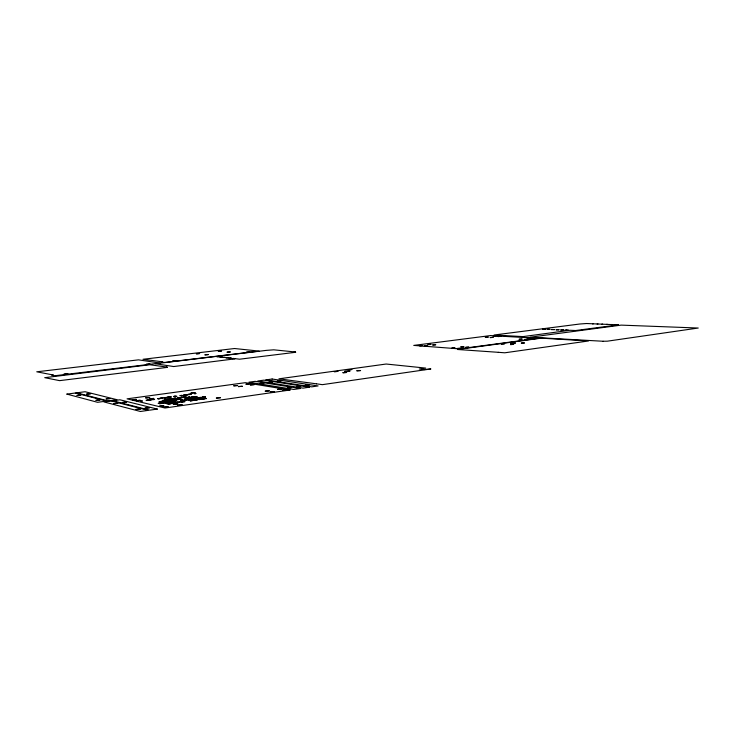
<?xml version="1.0" encoding="UTF-8"?>
<svg xmlns="http://www.w3.org/2000/svg" width="735" height="735" viewBox="0 0 735 735"><rect width="100%" height="100%" fill="white"/><g stroke="black" fill="none" stroke-linecap="round" stroke-linejoin="round"><path stroke-width="1.1" d="M195.097 392.729L191.045 393.078M191.026 393.041L195.097 392.692M268.872 382.246L272.749 381.943L268.891 382.273M263.856 383.192L259.969 383.505L263.847 383.174M250.369 384.892L254.301 384.589L250.405 384.938M86.666 394.089L90.644 393.712L86.675 394.116M233.813 385.801L237.736 385.498L233.813 385.838M175.84 402.449L179.505 402.21M171.521 401.962L167.258 402.284M167.203 402.201L170.86 401.962M199.47 399.518L201.822 399.178M198.928 399.592L198.689 399.133M67.822 373.894L63.844 374.207L67.813 373.867M184.88 398.214L185.964 397.929A4.961 0.634 -4.9 0 1 186.359 397.865L187.664 397.764M360.563 370.578L356.898 370.817M356.888 370.771L360.573 370.532M163.106 401.696L160.993 402.063M351.789 369.549L348.179 369.779M348.169 369.742L351.808 369.503M342.979 372.7L346.7 372.461L342.969 372.737M334.361 371.634L338.036 371.405L334.37 371.68M147.092 400.428L148.25 400.272M189.759 399.234L190.31 399.077L188.711 399.087M172.835 400.143L174.618 400.152A7.497 0.956 -5 0 0 175.196 400.079M167.929 403.818L168.508 403.644L166.891 403.653M163.501 402.752L164.713 402.486M205.175 397.212L202.86 397.47L203.705 397.543M465.742 347.324L468.958 347.15L465.733 347.352M179.505 402.311L177.622 402.661M176.519 402.348L177.208 402.174M149.94 364.027L146.182 364.339L149.94 363.981M456.986 348.491L460.22 348.316L456.995 348.537M170.842 402.063L167.902 402.201M167.883 402.1L168.646 401.916M451.887 348.105L455.094 347.967L451.942 348.169M230.239 351.982L226.959 352.175L230.248 351.927M185.486 398.149L186.626 397.901M532.315 338.467L535.42 338.357L532.342 338.523M521.336 343.07L524.551 342.951L521.363 343.126M527.372 339.441L524.294 339.533L527.39 339.386M530.064 338.054L527.004 338.155L530.054 338.008M208.161 354.61L204.826 354.858L208.18 354.555M510.476 344.54L513.701 344.384L510.522 344.614M432.731 344.917L435.8 344.743L432.777 344.981M511.983 342.482L515.152 342.317L512.001 342.538M427.228 345.909L424.168 346.066L427.255 345.854M504.339 343.833L501.196 343.989L504.366 343.778M428.018 344.577L431.059 344.403L428.055 344.632M199.58 353.572L196.309 353.829L199.608 353.517M422.515 345.551L419.492 345.726L422.542 345.496M159.569 401.751L161.296 401.42M166.459 397.607L168.967 397.433M497.981 336.511L500.939 336.364L498.018 336.575M495.978 336.134L493.13 336.299L496.006 336.088M488.113 337.144L485.219 337.236L488.15 337.099M153.744 399.509L151.704 399.592L152.999 399.252M194.509 400.005L196.668 399.913L194.554 400.088M142.287 401.053L140.844 401.181L142.287 400.961M177.521 399.463L178.302 399.316M192.974 398.48L197.366 398.269L194.821 398.655M171.43 401.531L175.215 401.383L173.203 401.714M168.637 403.726L170.713 403.625L168.646 403.8M173.524 400.06L175.555 399.95M195.877 393.602L194.481 393.712M194.481 393.629L195.868 393.51M165.651 399.638L164.475 399.638M182.317 397.672L180.296 397.424M174.792 403.046L175.279 402.964L174.443 402.78A4.833 0.634 -5.1 0 0 174.223 402.734L172.22 402.945L174.048 403.212M162.343 401.457L160.937 401.521M168.609 403.34L170.097 403.203M185.192 399.739L184.283 399.675L188.674 399.583M190.365 398.783L192.055 398.563M181.297 402.109L181.912 401.696L181.426 401.586M168.232 400.648L167.359 400.584M173.488 399.684L174.939 399.555M177.144 399.169L179.413 398.921M172.449 403.377L171.623 402.991L175.858 402.881M166.147 399.335L167.598 399.197M168.517 400.805L169.289 400.832M159.293 403.607L160.065 403.644M180.387 401.668L182.39 401.374M169.776 399.234L173.239 398.885M166.34 403.662L168.49 403.561A3.537 0.459 -5 0 0 168.728 403.561L169.895 403.441L169.335 403.313M168.949 397.093L171.062 397.01L170.594 397.176M200.802 399.335L202.336 399.178M180.02 398.002L177.585 397.718M190.54 397.286L192.055 397.075M194.058 396.854L192.873 397.029M195.041 396.652L196.649 396.496M164.475 401.411L166.873 401.135L165.954 401.117M171.981 403.515L170.336 403.754A7.681 1.001 -5.1 0 1 169.748 403.827L167.957 403.864M193.7 398.949L189.768 399.27M201.463 397.764L200.058 397.479L200.572 397.405M176.731 399.858L173.579 400.134M198.808 398.205L202.189 397.736M183.796 401.751L185.073 401.641M200.021 398.94L198.064 399.215M169.399 399.491L167.249 399.794A7.46 0.946 -5 0 0 167.819 399.721M162.554 403.285L161.213 402.982L161.764 402.899M180.81 400.492L182.638 399.95M206.48 398.59L203.099 399.059L204.376 398.811L202.943 398.526M184.843 396.781L181.435 397.194L181.986 397.185M186.396 397.111L183.07 397.562M192.938 397.019L197.596 396.909M199.58 397.929L198.753 397.865L200.921 397.846M190.291 400.492L190.797 400.483M168.655 397.084C170.777 396.744 172.357 396.716 170.63 397.212M161.332 401.374L163.124 401.659M165.678 400.759L167.479 401.062L165.366 401.448M172.468 401.733L173.313 401.714M184.963 400.18L180.865 400.547M194.04 398.682L194.619 398.646M177.787 398.315L173.745 398.618L174.691 398.673M169.813 400.658L169.482 400.685M160.607 403.46L159.807 403.386L161.985 403.368M171.062 399.087L170.603 398.949M167.828 397.405L165.825 397.47L166.542 397.525M169.335 397.019L168.581 397.102L169.886 397.084M188.647 400.483L191.835 400.033M198.312 398.076L199.084 398.104M174.002 403.221L172.541 403.423M201.923 398.6L204.018 398.37M167.396 400.538L170.594 400.088M168.673 398.976L171.861 398.526M180.948 399.261L177.558 399.537M173.35 398.324L175.582 398.076M146.026 400.226L147.588 400.051M149.288 399.812L148.305 399.904M160.744 398.223L159.743 398.315M200.499 397.359L197.118 397.828L200.205 397.699M190.301 394.419L191.082 394.355M165.154 397.607L162.95 397.865M189.924 394.511L189.29 394.603M152.145 399.381L152.963 399.252M151.566 399.858L150.556 399.996M166.909 397.323L167.993 397.212M188.233 394.75L186.304 394.796L187.241 394.888M153.633 399.206L154.378 399.417M187.655 394.484L185.606 394.768M190.19 394.125L189.308 394.208M184.917 395.164L185.707 395.053M160.873 402.109L159.559 401.788M165.237 401.494L164.695 401.264L166.569 401.071M183.272 395.393L184.163 395.32M173.809 396.358L174.608 396.248M184.954 394.814L185.744 394.704M189.005 394.603L188.132 394.41L188.812 394.272M162.389 397.947L160.359 398.278M166.138 397.828L164.052 398.122M172.835 401.328L171.503 401.576M148.939 400.226L148.36 399.895L150.372 400.005M154.644 399.427L153.633 399.574M160.34 398.636L157.869 398.802M170.401 398.958L170.869 399.114M183.162 397.166L183.52 397.185M203.531 396.983L204.89 396.937L201.647 397.313L205.175 397.176M164.41 397.957L165.017 397.819M198.873 399.601L200.03 399.463M182.482 402.017L183.906 401.733M290.049 390.009L164.989 408.008L127.063 398.839L245.306 382.678L290.013 390.009M190.852 400.492L192.487 400.511L190.218 400.869M182.39 402.027L181.343 402.155M190.062 394.098L191.155 394.3M176.905 396.33L175.16 396.34L176.097 396.441M181.857 397.745L178.026 397.791L179.202 398.048M189.602 396.753L189.336 396.569M169.739 400.584L171.163 400.566M193.948 397.387L189.639 397.543L190.843 397.791M165.88 402.247L164.732 402.403M180.902 400.189L182.813 400.41M182.528 399.959L181.986 400.042L183.364 400.336M191.817 398.646L193.02 398.967M186.497 399.638L188.123 399.656M166.092 402.789L162.904 402.89L164.034 402.504A5.09 0.661 -5.1 0 1 164.447 402.44L164.521 402.431M165.935 402.89L167.571 402.605L165.724 402.339M158.861 398.48L157.694 398.646M179.809 395.522L182.556 395.494M181.15 395.531L181.867 395.476M182.914 395.448L180.929 395.77M183.575 397.194L184.476 397.065L183.805 396.928M170.989 399.022L172.403 398.995M183.75 397.231L185.156 397.212M193.581 396.854L194.068 396.817M171.944 400.456L172.44 400.419L168.535 400.841M176.299 399.849L176.767 399.803M180.442 399.261L180.975 399.215M188.041 398.186L185.514 398.232M202.741 397.01C200.931 397.653 208.519 396.624 204.238 397.46M188.546 399.114L191.183 398.94M162.784 403.258L163.289 403.258L159.743 403.745M188.895 399.546L189.4 399.555L185.927 400.024M193.222 398.94L193.682 398.894M177.061 402.109L180.185 402.155L178.678 402.495M194.518 399.721L196.089 399.427M175.913 402.872L174.838 403.083M164.309 399.656L167.396 399.427L166.854 399.307M179.331 397.552L180.461 397.332M168.931 399.491L169.39 399.445M185.918 397.102L186.405 397.065M171.65 400.015L174.755 399.776L174.195 399.656M191.219 397.736L191.688 397.745L190.181 397.947M179.257 399.5L176.841 399.574L179.652 399.371M195.868 398.655L196.732 398.333L193.057 398.526M106.63 401.071L97.58 402.302L66.867 394.107M111.242 400.942L103.984 401.935L140.431 411.481L148.112 410.369L111.196 400.942M266.033 379.848L272.143 379.012M162.72 398.26L161.057 398.306L161.985 398.407M170.502 399.344L169.803 399.27M172.679 401.264L175.858 401.319L172.532 401.788M615.994 324.769L616.858 324.649M601.763 324.236L602.626 324.117M563.818 329.987L560.584 330.006L563.828 329.997M606.458 324.411L607.321 324.3M611.198 324.585L612.071 324.475M168.545 401.852L171.521 401.889M165.871 402.817L163.528 402.826M592.511 323.887L593.365 323.777M597.114 324.062L597.978 323.942M76.67 392.83L85.104 391.737L116.902 399.675L107.935 400.887L76.633 392.83M66.913 394.107L75.42 393.004M153.532 399.537L152.108 399.537M490.548 335.573L413.741 345.404L459.219 348.877L538.314 338.311L490.612 335.583M202.933 396.983L203.402 396.928M183.511 395.007L185.624 395.072M148.13 400.336L148.819 400.189L147.055 400.125M178.531 402.514L175.867 402.523M166.918 367.426L59.618 380.647L44.725 377.671L149.71 364.753L167.332 367.114L166.046 367.279L166.964 367.417M161.388 401.751L160.331 401.88L162.113 401.604M190.411 394.447L188.61 394.346M146.66 400.538L147.303 400.4M165.678 401.071L163.997 401.2L165.641 400.805M195.74 398.673L194.132 398.737M185.064 394.842L187.094 394.888M173.929 396.385L175.95 396.441M160.827 401.457L158.962 401.806L160.239 401.806M165.173 400.851L163.308 401.209L164.557 401.273M161.59 401.733C164.236 401.714 158.999 402.027 160.625 402.137M166.79 399.849L165.485 399.822L168.177 399.592M159.789 398.352L161.819 398.407M191.036 399.307L191.559 399.243A7.488 0.965 -4.9 0 0 192.129 399.169M165.21 400.915L166.689 400.841L166.064 400.713M181.067 400.456L181.802 400.557M166.762 399.776L166.211 399.776M191.063 399.224L190.466 399.224L192.478 399.05M164.971 401.521L164.456 401.448M171.953 403.469L169.895 403.23M161.663 401.328L162.306 401.411M177.751 402.578L176.565 402.458M173.635 400.244L172.89 400.198M173.138 399.987L171.815 399.996M177.65 397.718L181.03 397.745L179.809 397.488M189.253 397.46L192.662 397.488L191.412 397.231M161.691 402.853L158.181 403.34L161.305 403.212M190.31 400.878L193.783 400.4L191.633 400.134M190.457 398.82L191.651 398.875M205.901 398.416L203.485 398.443M184.558 401.641L181.986 401.512M201.188 399.27L199.24 399.05M193.498 396.937L196.116 397.047L194.573 396.983M174.471 396.312L176.492 396.34M185.248 395.118L183.732 395.329M148.92 399.868L150.951 399.895M170.74 399.114L171.724 398.857L171.071 398.71M190.65 400.456L190.301 400.529M169.362 400.511L170.483 400.419L169.831 400.272M272.106 379.012L318.09 385.93L311.686 386.849L266.015 379.848M188.123 396.744L188.785 396.836M163.767 400.152L164.41 400.263M162.518 400.327L163.17 400.437M202.428 398.949L202.989 399.05M191.899 397.166L193.277 397.451M181.306 395.366L182.197 395.549M188.821 397.543L190.356 397.856M184.347 396.854L185.698 397.13M187.609 397.773L189.483 398.058L184.898 398.287M195.795 399.546C202.474 399.767 189.85 400.667 195.73 399.721L195.253 399.619M187.067 397.846L188.436 398.131M183.327 397.47L182.941 397.552M187.416 399.509L185.192 399.702M191.082 400.217L191.771 400.364M189.217 400.483L188.61 400.529M186.258 399.923L185.863 400.015M178.844 399.004L180.194 399.289M174.893 398.177L176.225 398.462M174.351 398.251L175.683 398.535M167.699 397.258L168.572 397.442M167.341 397.304L168.223 397.497M171.623 398.636L172.955 398.921M174.737 399.583L176.097 399.877M164.842 397.653L165.706 397.837M164.484 397.699L165.338 397.892M169.225 398.967L168.637 399.022M167.396 399.224L168.719 399.518M170.382 400.198L171.714 400.492M158.503 398.535L159.357 398.728M158.144 398.581L158.999 398.774M206.039 398.434L206.526 398.545M153.165 399.28L154.019 399.463M165.164 402.422L166.505 402.725M184.522 400.033L184.99 400.143M75.383 393.004L106.639 401.071M166.459 397.653L167.543 397.635A4.033 0.505 -5 0 0 167.984 397.571M163.712 407.227L168.168 406.832L163.712 407.227M163.776 405.803L159.366 406.17L163.74 405.867M153.698 398.434L149.517 398.774L153.698 398.434M309.187 384.993L305.172 385.305L309.187 384.993M149.554 407.732L145.089 408.127L149.554 407.732M149.692 397.534L145.53 397.892L149.655 397.598M300.652 386.233L296.618 386.491L300.652 386.252M220.537 397.69L216.283 398.067L220.537 397.672M140.422 409.009L135.929 409.45L140.422 409.009M140.275 400.299L136.039 400.658L140.229 400.354M136.352 399.381L132.153 399.739L136.306 399.436M291.492 387.538L287.422 387.85L291.492 387.538M286.76 389.872L282.626 390.175L286.751 389.853M126.576 402.091L122.304 402.468L126.576 402.091M281.661 389.045L277.564 389.366L281.661 389.045M117.775 403.285L113.475 403.699L117.775 403.285M274.265 391.672L270.122 391.939L274.219 391.737M269.24 390.827L265.114 391.149L269.231 390.845M349.897 371.01L344.623 371.35L349.897 371.01M110.176 398.535L106.042 398.894L110.176 398.526M182.17 404.838L177.751 405.224L182.161 404.856M177.686 403.827L173.322 404.232L177.686 403.827M99.997 399.923L95.826 400.318L99.997 399.904M249.716 383.863L245.858 384.194L249.716 383.845M242.247 386.279L238.305 386.601L242.247 386.261M80.822 395.026L76.844 395.43L80.822 395.007M281.046 380.813L277.233 381.125L280.972 380.868M515.06 343.401L510.476 343.649L515.06 343.364M176.207 360.83L172.523 361.078L176.124 360.867M249.762 351.973L246.262 352.249L249.762 351.936M463.803 346.81L460.615 346.993L463.803 346.773M221.437 350.99L218.185 351.183L221.419 350.999M522.061 339.12L518.993 339.285L522.061 339.074M493.056 337.42L490.08 337.576L493.047 337.374M316.445 383.817L278.942 378.819L386.169 364.027L425.73 368.097L419.29 369.025L424.251 369.549L430.894 368.952L322.353 384.662L316.445 383.817M157.327 409.064L149.71 410.167L112.694 400.768L119.897 399.785L157.336 409.073M300.266 388.512L293.752 389.449L248.935 382.191L255.174 381.346L300.284 388.512M309.49 387.189L303.031 388.117L257.774 380.987L263.948 380.151L309.499 387.189M603.086 341.251L530.201 337.2L621.185 325.118L698.25 328.031L607.358 341.178L603.086 341.251M498.33 352.313L457.473 349.483L541.318 338.164L588.496 340.976L504.78 352.8L498.33 352.313M150.574 399.767L149.609 399.895L150.574 399.767M618.401 324.861L575.56 330.529L569.956 330.272L523.008 336.612L494.085 335.004L579.841 324.006L586.548 323.519L618.401 324.861M556.909 329.675L556 329.794L559.197 329.785L556.909 329.675M566.143 330.098L565.224 330.217L568.477 330.208L566.143 330.098M543.422 329.06L542.513 329.179L545.636 329.161L543.422 329.06M547.869 329.262L546.959 329.381L550.111 329.363L547.869 329.262M552.371 329.473L551.452 329.583L554.64 329.574L552.371 329.473M295.13 351.964L293.991 352.102L295.7 352.276L239.628 359.204L235.843 358.744L173.69 366.544L155.37 363.752L266.438 350.365L273.778 349.823L295.13 351.964M224.01 357.293L222.815 357.44L225.526 357.486L224.01 357.293M227.06 357.669L225.865 357.816L228.603 357.862L227.06 357.669M230.147 358.046L228.952 358.193L231.709 358.239L230.156 358.055M233.271 358.432L232.067 358.579L234.851 358.625L233.271 358.432M53.177 374.988L51.799 375.153L54.601 375.778L160.065 363.072L138.511 359.847L36.75 371.8L53.177 374.988M162.508 361.813L161.277 361.969L164.668 362.465L259.106 351.091L234.538 348.519L142.985 359.277L162.508 361.813M217.992 356.558L216.816 356.705L219.48 356.741L217.992 356.558M220.978 356.925L219.802 357.072L222.484 357.109L220.978 356.925"/></g></svg>
